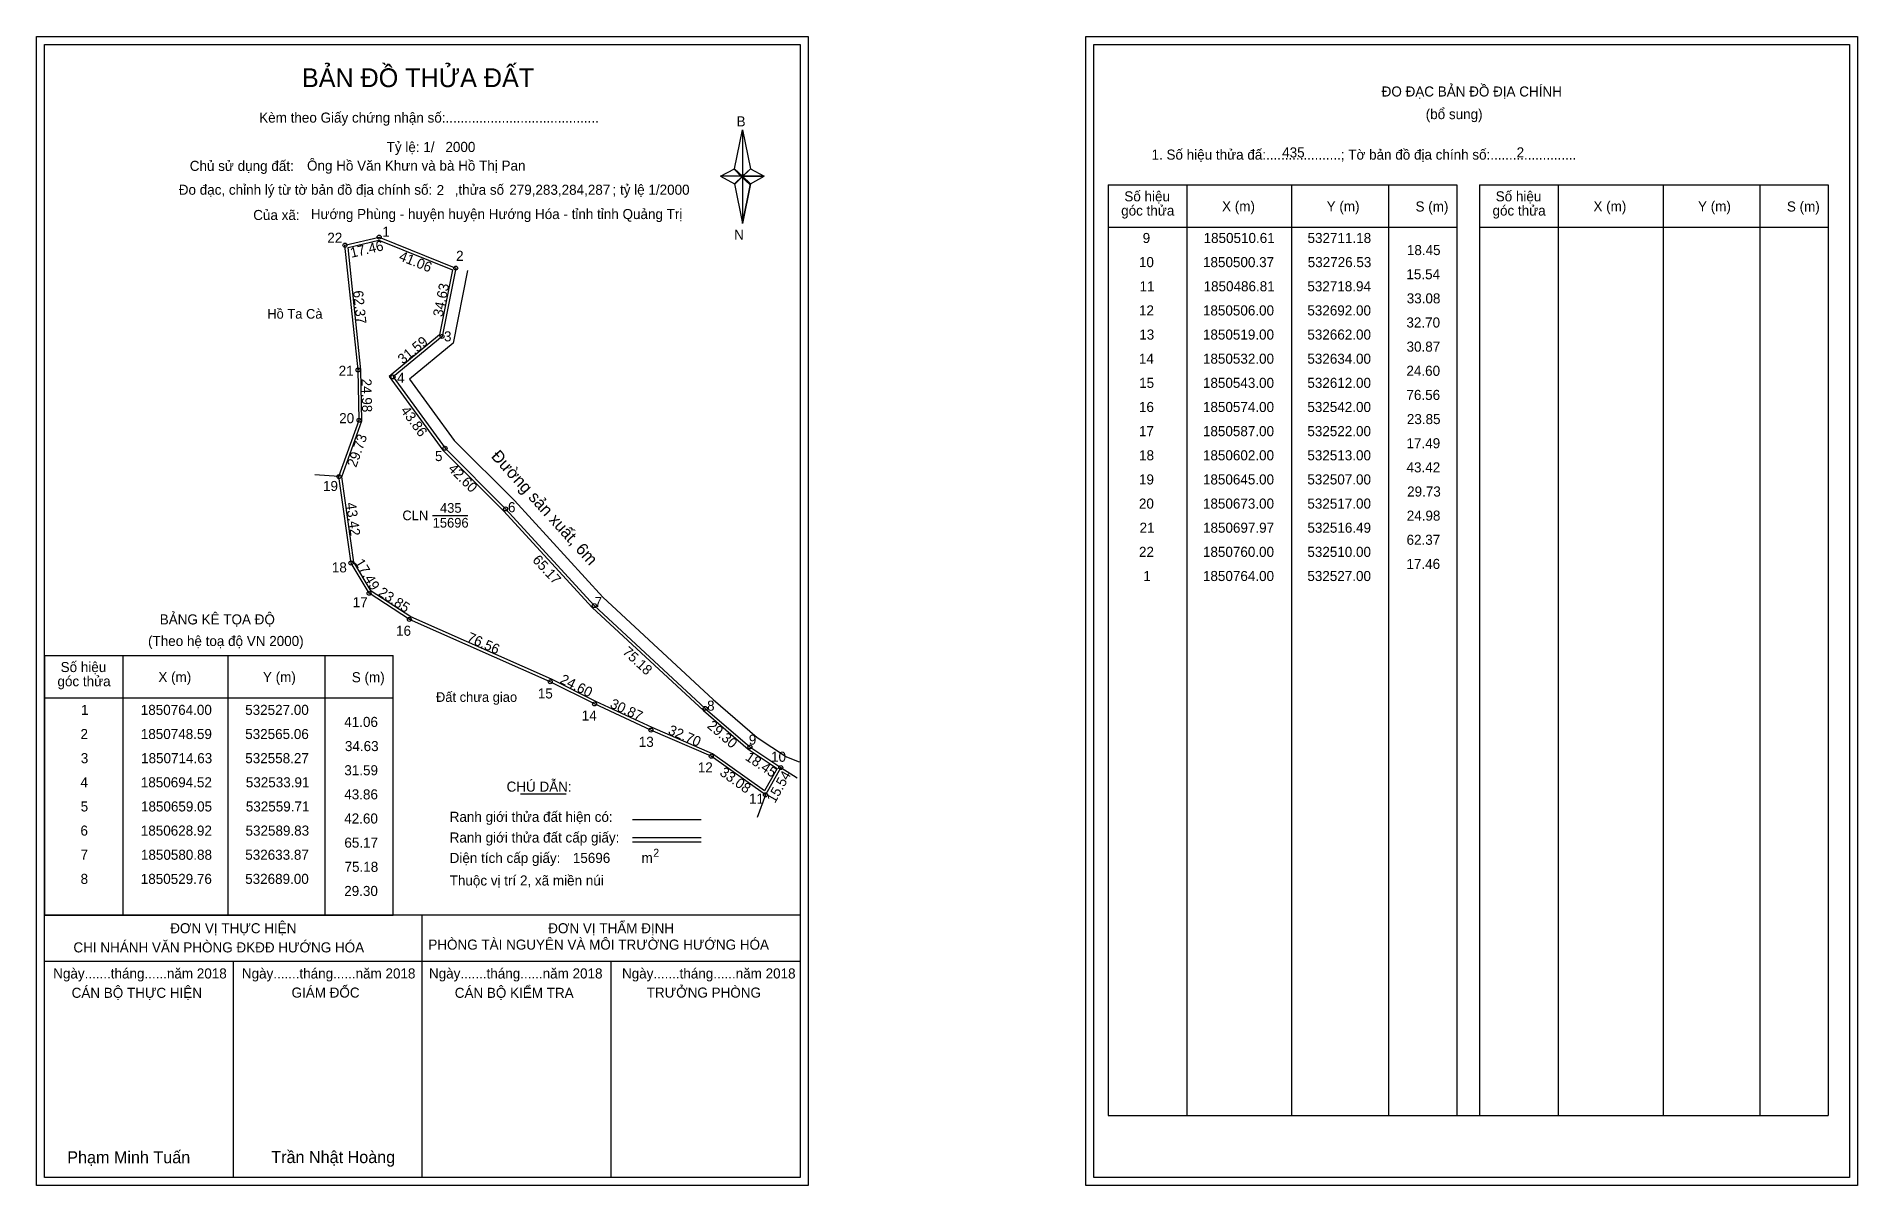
# Model space of a CAD drawing. Extents: x 532357 to 533262, y 1850293 to 1850864.
import ezdxf

# ---------------------------------------------------------------- set-up
doc = ezdxf.new("R2010")
doc.units = 0
for name, color, linetype in [('Level 1', 7, 'Continuous'), ('Level 10', 7, 'Continuous'), ('Level 11', 7, 'Continuous'), ('Level 13', 7, 'Continuous'), ('Level 27', 7, 'Continuous'), ('Level 3', 7, 'Continuous'), ('Level 49', 7, 'Continuous'), ('Level 5', 7, 'Continuous'), ('Level 53', 7, 'Continuous'), ('Level 55', 7, 'Continuous'), ('Level 6', 7, 'Continuous'), ('Level 60', 7, 'Continuous'), ('Level 63', 7, 'Continuous'), ('Level 9', 7, 'Continuous')]:
    doc.layers.add(name, color=color, linetype=linetype)

msp = doc.modelspace()

# ---------------------------------------------------------------- linework, layer by layer
at = {"layer": 'Level 1'}
for p, q in [((532360.71, 1850859.76), (532360.71, 1850859.76)), ((532882.14, 1850859.76), (532882.14, 1850859.76)), ((532703.55, 1850798), (532707.48, 1850817.28)), ((532707.48, 1850817.28), (532707.48, 1850794.23)), ((532707.48, 1850817.28), (532711.42, 1850798)), ((532696.66, 1850794.23), (532703.55, 1850798)), ((532703.55, 1850798), (532707.48, 1850794.23)), ((532707.19, 1850793.79), (532703.55, 1850797.56)), ((532707.48, 1850794.23), (532703.55, 1850790.55)), ((532707.19, 1850793.79), (532703.55, 1850790.11)), ((532703.55, 1850790.11), (532707.19, 1850793.79)), ((532703.55, 1850790.55), (532707.48, 1850770.83)), ((532711.12, 1850797.56), (532707.19, 1850793.79)), ((532707.19, 1850793.79), (532711.12, 1850797.56)), ((532711.12, 1850790.11), (532707.19, 1850793.79)), ((532711.42, 1850798), (532707.48, 1850794.23)), ((532707.48, 1850794.23), (532707.48, 1850770.83)), ((532707.48, 1850794.23), (532718.31, 1850794.23)), ((532707.48, 1850794.23), (532711.42, 1850790.55)), ((532711.42, 1850790.55), (532707.48, 1850770.83)), ((532711.42, 1850790.55), (532718.31, 1850794.23)), ((532889.2, 1850790.05), (533062.4, 1850790.05)), ((532928.38, 1850327.52), (532928.38, 1850790.05)), ((532980.53, 1850327.52), (532980.53, 1850790.05)), ((533028.47, 1850790.05), (533028.47, 1850327.52)), ((533062.4, 1850790.05), (533062.4, 1850327.52)), ((533073.72, 1850790.05), (533246.92, 1850790.05)), ((533112.9, 1850327.52), (533112.9, 1850790.05)), ((533165.04, 1850327.52), (533165.04, 1850790.05)), ((533212.99, 1850790.05), (533212.99, 1850327.52)), ((533246.92, 1850790.05), (533246.92, 1850327.52)), ((532889.2, 1850769), (533062.4, 1850769)), ((533073.72, 1850769), (533246.92, 1850769)), ((532360.7, 1850556.11), (532533.9, 1850556.11)), ((532399.88, 1850427.05), (532399.88, 1850556.11)), ((532452.02, 1850427.05), (532452.02, 1850556.11)), ((532499.97, 1850556.11), (532499.97, 1850427.05)), ((532360.7, 1850535.05), (532533.9, 1850535.05)), ((532597.18, 1850487.39), (532619.98, 1850487.39)), ((532652.91, 1850474.58), (532686.93, 1850474.58)), ((532652.91, 1850465.68), (532686.93, 1850465.68)), ((532652.91, 1850463.49), (532686.93, 1850463.49)), ((532574.36, 1850427.05), (532360.7, 1850427.05)), ((532360.7, 1850427.05), (532533.9, 1850427.05)), ((532736.09, 1850427.05), (532526.41, 1850427.05)), ((532548.4, 1850296.61), (532548.4, 1850427.05)), ((532736.1, 1850403.95), (532360.7, 1850403.95)), ((532454.55, 1850296.61), (532454.55, 1850403.95)), ((532642.25, 1850296.61), (532642.25, 1850403.95)), ((532889.2, 1850327.52), (533246.92, 1850327.52)), ((532736.09, 1850296.61), (532736.09, 1850296.61)), ((533257.54, 1850296.61), (533257.54, 1850296.61))]:
    msp.add_line(p, q, dxfattribs=at)
for points in [[(532703.55, 1850798), (532707.48, 1850817.28), (532707.48, 1850794.23)], [(532696.66, 1850794.23), (532703.55, 1850790.55), (532707.48, 1850794.23)], [(532707.48, 1850794.23), (532711.42, 1850798), (532718.31, 1850794.23)], [(532707.48, 1850794.23), (532707.48, 1850770.83), (532711.42, 1850790.55)]]:
    msp.add_lwpolyline(points, close=True, dxfattribs=at)
at = {"layer": 'Level 10'}
for p, q in [((532527, 1850764), (532565.06, 1850748.59)), ((532558.27, 1850714.63), (532533.91, 1850694.52))]:
    msp.add_line(p, q, dxfattribs=at)
for points in [[(532726.53, 1850500.37), (532718.94, 1850486.81), (532692, 1850506), (532662, 1850519), (532634, 1850532), (532612, 1850543), (532542, 1850574), (532522, 1850587), (532513, 1850602), (532507, 1850645), (532517, 1850673), (532516.49, 1850697.97), (532510, 1850760), (532527, 1850764), (532565.06, 1850748.59), (532558.27, 1850714.63), (532533.91, 1850694.52), (532559.71, 1850659.05), (532589.83, 1850628.92), (532633.87, 1850580.88), (532689, 1850529.76), (532711.18, 1850510.61)], [(532724.68, 1850499.92), (532718.48, 1850488.86), (532692.69, 1850507.23), (532662.57, 1850520.28), (532634.61, 1850533.26), (532612.6, 1850544.27), (532542.67, 1850575.23), (532523.03, 1850588), (532514.35, 1850602.48), (532508.43, 1850644.85), (532518.4, 1850672.77), (532517.89, 1850698.06), (532511.52, 1850758.92), (532526.89, 1850762.54), (532563.46, 1850747.73), (532556.99, 1850715.39), (532532, 1850694.76), (532558.64, 1850658.14), (532588.82, 1850627.95), (532632.88, 1850579.89), (532688.07, 1850528.72), (532710.33, 1850509.49)]]:
    msp.add_lwpolyline(points, close=True, dxfattribs=at)
msp.add_lwpolyline([(532570.94, 1850747.41), (532563.73, 1850711.37), (532542.09, 1850693.48), (532564.29, 1850662.95), (532594.17, 1850633.08), (532638.13, 1850585.12), (532693, 1850534.24), (532714.82, 1850515.39), (532729.39, 1850505.68), (532735.63, 1850503.28)], dxfattribs=at)
at = {"layer": 'Level 11'}
for centre in [(532527, 1850764), (532510, 1850760), (532565.06, 1850748.59), (532558.27, 1850714.63), (532516.49, 1850697.97), (532533.91, 1850694.52), (532517, 1850673), (532559.71, 1850659.05), (532507, 1850645), (532589.83, 1850628.92), (532513, 1850602), (532522, 1850587), (532633.87, 1850580.88), (532542, 1850574), (532612, 1850543), (532634, 1850532), (532689, 1850529.76), (532662, 1850519), (532711.18, 1850510.61), (532692, 1850506), (532726.53, 1850500.37), (532726.53, 1850500.37), (532718.94, 1850486.81)]:
    msp.add_circle(centre, 1, dxfattribs=at)
at = {"layer": 'Level 27'}
for p, q in [((532507, 1850645), (532495.03, 1850645.89)), ((532726.53, 1850500.37), (532734.72, 1850495.25)), ((532718.94, 1850486.81), (532714.77, 1850475.56))]:
    msp.add_line(p, q, dxfattribs=at)
at = {"layer": 'Level 3'}
for p, q in [((532889.2, 1850790.05), (532889.2, 1850327.52)), ((533073.72, 1850790.05), (533073.72, 1850327.52)), ((532360.7, 1850556.11), (532360.7, 1850427.05))]:
    msp.add_line(p, q, dxfattribs=at)
at = {"layer": 'Level 5'}
msp.add_line((532533.9, 1850427.05), (532533.9, 1850556.11), dxfattribs=at)
at = {"layer": 'Level 63'}
for points in [[(532356.7, 1850863.76), (532740.1, 1850863.76), (532740.1, 1850292.61), (532356.7, 1850292.61)], [(532878.14, 1850863.76), (533261.54, 1850863.76), (533261.54, 1850292.61), (532878.14, 1850292.61)], [(532360.7, 1850859.76), (532736.1, 1850859.76), (532736.1, 1850296.61), (532360.7, 1850296.61)], [(532882.14, 1850859.76), (533257.54, 1850859.76), (533257.54, 1850296.61), (532882.14, 1850296.61)]]:
    msp.add_lwpolyline(points, close=True, dxfattribs=at)
at = {"layer": 'Level 9'}
msp.add_line((532553.57, 1850625.72), (532571.05, 1850625.72), dxfattribs=at)

# ---------------------------------------------------------------- texts
at = {"layer": 'Level 1'}
for s, height, p in [('BẢN ĐỒ THỬA ĐẤT', 9.3313, (532488.64, 1850838.57)), ('ĐO ĐẠC BẢN ĐỒ ĐỊA CHÍNH', 5, (533025.09, 1850833.89)), ('Kèm theo Giấy chứng nhận số:.........................................', 5, (532467.4, 1850820.91)), ('(bổ sung)', 5, (533046.97, 1850822.64)), ('B', 5, (532704.57, 1850819.03)), ('1. Số hiệu thửa đấ:....................; Tờ bản đồ địa chính số:.......................', 5, (532910.75, 1850802.52)), ('Chủ sử dụng đất:', 5, (532432.88, 1850796.93)), ('Đo đạc, chỉnh lý từ tờ bản đồ địa chính số:      ,thửa số                             ; tỷ lệ 1/2000', 5, (532427.43, 1850785.07)), ('góc thửa', 5, (532895.65, 1850774.73)), ('Số hiệu', 5, (532897.23, 1850781.79)), ('X (m)', 5, (532945.79, 1850776.84)), ('Y (m)', 5, (532997.75, 1850776.84)), ('S (m)', 5, (533041.91, 1850776.74)), ('góc thửa', 5, (533080.16, 1850774.73)), ('Số hiệu', 5, (533081.75, 1850781.79)), ('X (m)', 5, (533130.31, 1850776.84)), ('Y (m)', 5, (533182.26, 1850776.84)), ('S (m)', 5, (533226.42, 1850776.74)), ('Của xã:', 5, (532464.42, 1850772.51)), ('N', 5, (532703.37, 1850762.69)), ('BẢNG KÊ TỌA ĐỘ', 5, (532417.97, 1850571.51)), ('(Theo hệ toạ độ VN 2000)', 5, (532412.16, 1850560.79)), ('góc thửa', 5, (532367.15, 1850540.78)), ('Số hiệu', 5, (532368.73, 1850547.84)), ('X (m)', 5, (532417.29, 1850542.89)), ('Y (m)', 5, (532469.25, 1850542.89)), ('S (m)', 5, (532513.4, 1850542.79)), ('CHÚ DẪN:', 5, (532590.3, 1850488.4)), ('Ranh giới thửa đất hiện có:', 5, (532562.03, 1850473.4)), ('Ranh giới thửa đất cấp giấy:', 5, (532562.03, 1850463.12)), ('Diện tích cấp giấy:', 5, (532562.03, 1850452.96)), ('m', 5, (532657.35, 1850453)), ('2', 4, (532663.14, 1850456.02)), ('Thuộc vị trí 2, xã miền núi', 5, (532562.03, 1850441.76)), ('ĐƠN VỊ THỰC HIỆN', 5, (532423.17, 1850418.02)), ('ĐƠN VỊ THẨM ĐỊNH', 5, (532610.97, 1850418.02)), ('CHI NHÁNH VĂN PHÒNG ĐKĐĐ HƯỚNG HÓA', 5, (532375.09, 1850408.5)), ('PHÒNG TÀI NGUYÊN VÀ MÔI TRƯỜNG HƯỚNG HÓA', 5, (532551.43, 1850409.88)), ('Ngày.......tháng......năm 2018', 5, (532365.04, 1850395.55)), ('Ngày.......tháng......năm 2018', 5, (532458.78, 1850395.55)), ('Ngày.......tháng......năm 2018', 5, (532551.73, 1850395.55)), ('Ngày.......tháng......năm 2018', 5, (532647.65, 1850395.55)), ('CÁN BỘ THỰC HIỆN', 5, (532374.2, 1850385.92)), ('GIÁM ĐỐC', 5, (532483.46, 1850386.04)), ('CÁN BỘ KIỂM TRA', 5, (532564.55, 1850385.92)), ('TRƯỞNG PHÒNG', 5, (532659.92, 1850386.04)), ('Phạm Minh Tuấn', 6, (532372.02, 1850303.69)), ('Trần Nhật Hoàng', 6, (532473.4, 1850303.79))]:
    msp.add_text(s, height=height, dxfattribs=at).set_placement(p)
at = {"layer": 'Level 11'}
msp.add_text('Tỷ lệ: 1/', height=5, dxfattribs=at).set_placement((532530.72, 1850806.29))
at = {"layer": 'Level 13'}
for s, p in [('CLN', (532538.54, 1850623.32)), ('435', (532557.22, 1850627)), ('15696', (532553.58, 1850619.64))]:
    msp.add_text(s, height=4.8, dxfattribs=at).set_placement(p)
at = {"layer": 'Level 49'}
for s, rotation, p in [('17.46', 13.24052, (532513.23, 1850753.7)), ('41.06', 337.95761, (532536.41, 1850752.67)), ('62.37', 275.97294, (532513.99, 1850737.25)), ('34.63', 78.69331, (532558.53, 1850724.08)), ('31.59', 39.54082, (532538.78, 1850700.62)), ('24.98', 271.17008, (532518.18, 1850693.62)), ('43.86', 306.03122, (532537.39, 1850677.79)), ('29.73', 70.34618, (532515.52, 1850649.24)), ('42.60', 314.99049, (532560.94, 1850648.49)), ('43.42', 277.94347, (532510.46, 1850631.8)), ('17.49', 300.96376, (532514.68, 1850602.31)), ('65.17', 312.51261, (532602.82, 1850603.25)), ('23.85', 326.97613, (532526.11, 1850586.24)), ('76.56', 336.1135, (532570.18, 1850563.27)), ('75.18', 317.16138, (532647.56, 1850557.33)), ('24.60', 333.43495, (532616.4, 1850542.59)), ('30.87', 335.09523, (532641.29, 1850530.38)), ('32.70', 336.57131, (532670.13, 1850517.22)), ('29.30', 319.19299, (532689.59, 1850520.53)), ('33.08', 324.53683, (532695.76, 1850496.96)), ('18.45', 326.29271, (532708.48, 1850504.48)), ('15.54', 60.76275, (532723.64, 1850482.33))]:
    msp.add_text(s, height=5, rotation=rotation, dxfattribs=at).set_placement(p)
at = {"layer": 'Level 53'}
for s, p in [('9', (532906.35, 1850761.08)), ('1850510.61', (532936.61, 1850761.08)), ('532711.18', (532988.25, 1850761.08)), ('10', (532904.48, 1850749.08)), ('1850500.37', (532936.32, 1850749.08)), ('532726.53', (532988.35, 1850749.08)), ('18.45', (533037.61, 1850755.08)), ('15.54', (533037.37, 1850743.08)), ('11', (532904.8, 1850737.08)), ('1850486.81', (532936.61, 1850737.08)), ('532718.94', (532988.17, 1850737.08)), ('33.08', (533037.54, 1850731.08)), ('12', (532904.5, 1850725.08)), ('1850506.00', (532936.29, 1850725.08)), ('532692.00', (532988.17, 1850725.08)), ('13', (532904.65, 1850713.08)), ('1850519.00', (532936.29, 1850713.08)), ('532662.00', (532988.17, 1850713.08)), ('32.70', (533037.38, 1850719.08)), ('30.87', (533037.45, 1850707.08)), ('14', (532904.47, 1850701.08)), ('1850532.00', (532936.29, 1850701.08)), ('532634.00', (532988.17, 1850701.08)), ('24.60', (533037.38, 1850695.08)), ('15', (532904.59, 1850689.08)), ('1850543.00', (532936.29, 1850689.08)), ('532612.00', (532988.17, 1850689.08)), ('16', (532904.49, 1850677.08)), ('1850574.00', (532936.29, 1850677.08)), ('532542.00', (532988.17, 1850677.08)), ('76.56', (533037.4, 1850683.08)), ('23.85', (533037.61, 1850671.08)), ('17', (532904.51, 1850665.08)), ('1850587.00', (532936.29, 1850665.08)), ('532522.00', (532988.17, 1850665.08)), ('17.49', (533037.43, 1850659.08)), ('18', (532904.56, 1850653.08)), ('1850602.00', (532936.29, 1850653.08)), ('532513.00', (532988.17, 1850653.08)), ('19', (532904.5, 1850641.08)), ('1850645.00', (532936.29, 1850641.08)), ('532507.00', (532988.17, 1850641.08)), ('43.42', (533037.43, 1850647.08)), ('29.73', (533037.73, 1850635.08)), ('20', (532904.48, 1850629.08)), ('1850673.00', (532936.29, 1850629.08)), ('532517.00', (532988.17, 1850629.08)), ('24.98', (533037.54, 1850623.08)), ('21', (532904.8, 1850617.08)), ('1850697.97', (532936.32, 1850617.08)), ('532516.49', (532988.2, 1850617.08)), ('22', (532904.5, 1850605.08)), ('1850760.00', (532936.29, 1850605.08)), ('532510.00', (532988.17, 1850605.08)), ('62.37', (533037.45, 1850611.08)), ('17.46', (533037.4, 1850599.08)), ('1', (532906.65, 1850593.08)), ('1850764.00', (532936.29, 1850593.08)), ('532527.00', (532988.17, 1850593.08)), ('1', (532378.9, 1850526.55)), ('1850764.00', (532408.54, 1850526.55)), ('532527.00', (532460.42, 1850526.55)), ('2', (532378.6, 1850514.55)), ('1850748.59', (532408.56, 1850514.55)), ('532565.06', (532460.43, 1850514.55)), ('41.06', (532509.65, 1850520.55)), ('34.63', (532509.98, 1850508.55)), ('3', (532378.75, 1850502.55)), ('1850714.63', (532408.71, 1850502.55)), ('532558.27', (532460.46, 1850502.55)), ('31.59', (532509.68, 1850496.55)), ('4', (532378.57, 1850490.55)), ('1850694.52', (532408.56, 1850490.55)), ('532533.91', (532460.74, 1850490.55)), ('5', (532378.69, 1850478.55)), ('1850659.05', (532408.65, 1850478.55)), ('532559.71', (532460.74, 1850478.55)), ('43.86', (532509.65, 1850484.55)), ('42.60', (532509.63, 1850472.55)), ('6', (532378.58, 1850466.55)), ('1850628.92', (532408.56, 1850466.55)), ('532589.83', (532460.6, 1850466.55)), ('65.17', (532509.7, 1850460.55)), ('7', (532378.61, 1850454.55)), ('1850580.88', (532408.62, 1850454.55)), ('532633.87', (532460.46, 1850454.55)), ('8', (532378.65, 1850442.55)), ('1850529.76', (532408.55, 1850442.55)), ('532689.00', (532460.42, 1850442.55)), ('75.18', (532509.79, 1850448.55)), ('29.30', (532509.63, 1850436.55))]:
    msp.add_text(s, height=5, dxfattribs=at).set_placement(p)
at = {"layer": 'Level 55'}
for s, height, p in [('1', 0.8, (532526.78, 1850764)), ('0', 0.22, (532526.92, 1850763.78)), ('0', 0.22, (532526.92, 1850763.78)), ('22', 0.8, (532509.43, 1850760)), ('0', 0.22, (532509.92, 1850759.78)), ('0', 0.22, (532509.92, 1850759.78)), ('2', 0.8, (532564.79, 1850748.59)), ('0', 0.22, (532564.98, 1850748.37)), ('0', 0.22, (532564.98, 1850748.37)), ('0', 0.22, (532564.98, 1850748.37)), ('0', 0.22, (532564.98, 1850748.37)), ('3', 0.8, (532558.02, 1850714.63)), ('0', 0.22, (532558.19, 1850714.41)), ('0', 0.22, (532558.19, 1850714.41)), ('21', 0.8, (532515.97, 1850697.97)), ('0', 0.22, (532516.41, 1850697.75)), ('0', 0.22, (532516.41, 1850697.75)), ('4', 0.8, (532533.63, 1850694.52)), ('0', 0.22, (532533.83, 1850694.3)), ('0', 0.22, (532533.83, 1850694.3)), ('20', 0.8, (532516.43, 1850673)), ('0', 0.22, (532516.92, 1850672.78)), ('0', 0.22, (532516.92, 1850672.78)), ('5', 0.8, (532559.45, 1850659.05)), ('0', 0.22, (532559.63, 1850658.83)), ('0', 0.22, (532559.63, 1850658.83)), ('19', 0.8, (532506.43, 1850645)), ('0', 0.22, (532506.92, 1850644.78)), ('0', 0.22, (532506.92, 1850644.78)), ('0', 0.22, (532506.92, 1850644.78)), ('6', 0.8, (532589.56, 1850628.92)), ('0', 0.22, (532589.75, 1850628.7)), ('0', 0.22, (532589.75, 1850628.7)), ('18', 0.8, (532512.44, 1850602)), ('0', 0.22, (532512.92, 1850601.78)), ('17', 0.8, (532521.44, 1850587)), ('0', 0.22, (532521.92, 1850586.78)), ('16', 0.8, (532541.43, 1850574)), ('0', 0.22, (532541.92, 1850573.78))]:
    msp.add_text(s, height=height, dxfattribs=at).set_placement(p)
at = {"layer": 'Level 6'}
for s, p in [('2000', (532559.91, 1850806.33)), ('435', (532975.65, 1850803.6)), ('2', (533092.14, 1850803.64)), ('Ông Hồ Văn Khưn và bà Hồ Thị Pan', (532491.15, 1850797.06)), ('2', (532555.55, 1850784.89)), ('279,283,284,287', (532591.63, 1850785.05)), (' Hướng Phùng - huyện huyện Hướng Hóa - tỉnh tỉnh Quảng Trị', (532491.18, 1850772.98)), ('15696', (532623.22, 1850452.97))]:
    msp.add_text(s, height=5, dxfattribs=at).set_placement(p)
at = {"layer": 'Level 60'}
for s, p in [('Hồ Ta Cà', (532471.38, 1850723.48)), ('Đất chưa giao', (532555.21, 1850533.02))]:
    msp.add_text(s, height=4.8, dxfattribs=at).set_placement(p)
msp.add_text('Đường sản xuất, 6m', height=6, rotation=312.22456, dxfattribs=at).set_placement((532582.26, 1850654.83))
at = {"layer": 'Level 9'}
for s, p in [('22', (532501.24, 1850761.21)), ('1', (532528.54, 1850764.21)), ('2', (532565.21, 1850752.22)), ('3', (532559.21, 1850712.19)), ('21', (532506.86, 1850695.07)), ('4', (532535.91, 1850691.59)), ('20', (532507.12, 1850671.53)), ('5', (532554.74, 1850652.69)), ('19', (532499.09, 1850637.83)), ('6', (532590.99, 1850627.27)), ('18', (532503.48, 1850597.37)), ('17', (532513.87, 1850580.06)), ('7', (532634.02, 1850580.14)), ('16', (532535.4, 1850565.87)), ('15', (532605.82, 1850534.71)), ('14', (532627.65, 1850523.73)), ('8', (532689.91, 1850528.62)), ('13', (532655.99, 1850510.66)), ('9', (532710.64, 1850511.73)), ('12', (532685.31, 1850497.93)), ('10', (532721.7, 1850503.25)), ('11', (532710.75, 1850482.43))]:
    msp.add_text(s, height=5, dxfattribs=at).set_placement(p)

doc.saveas('drawing.dxf')
